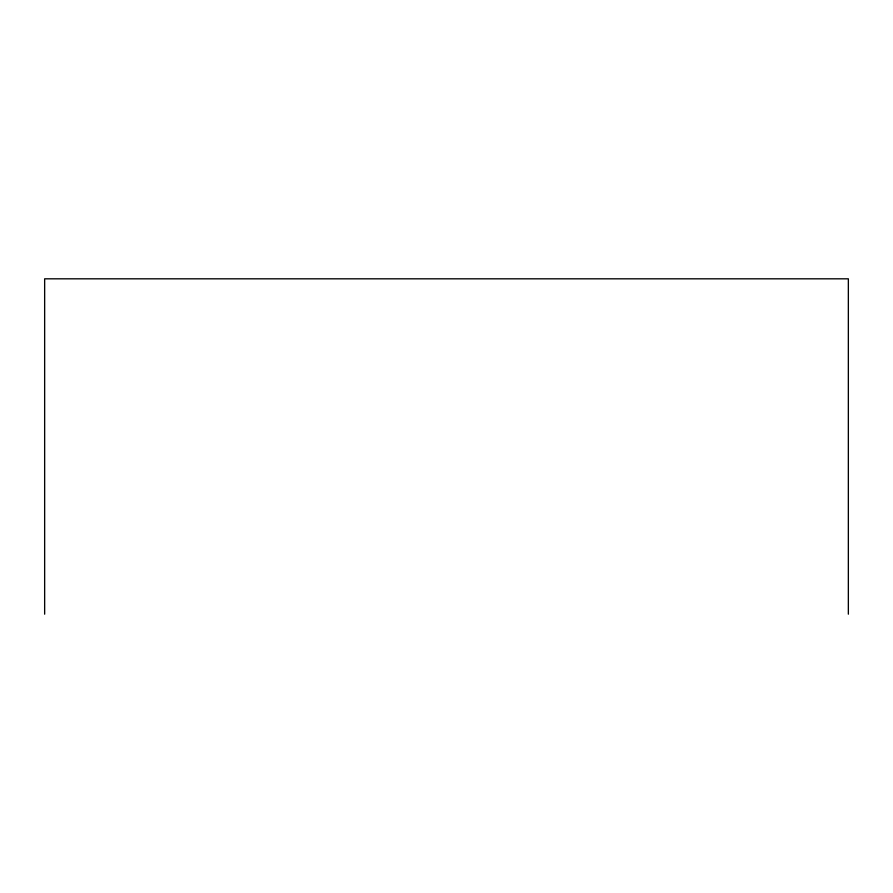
<?xml version="1.0" encoding="UTF-8"?>
<svg xmlns="http://www.w3.org/2000/svg" width="893" height="893" viewBox="0 0 893 893"><rect width="100%" height="100%" fill="white"/><g stroke="black" fill="none" stroke-linecap="round" stroke-linejoin="round"><path stroke-width="1.34" d="M848.35 614.183L848.35 278.817L44.65 278.817L44.65 614.183"/></g></svg>
